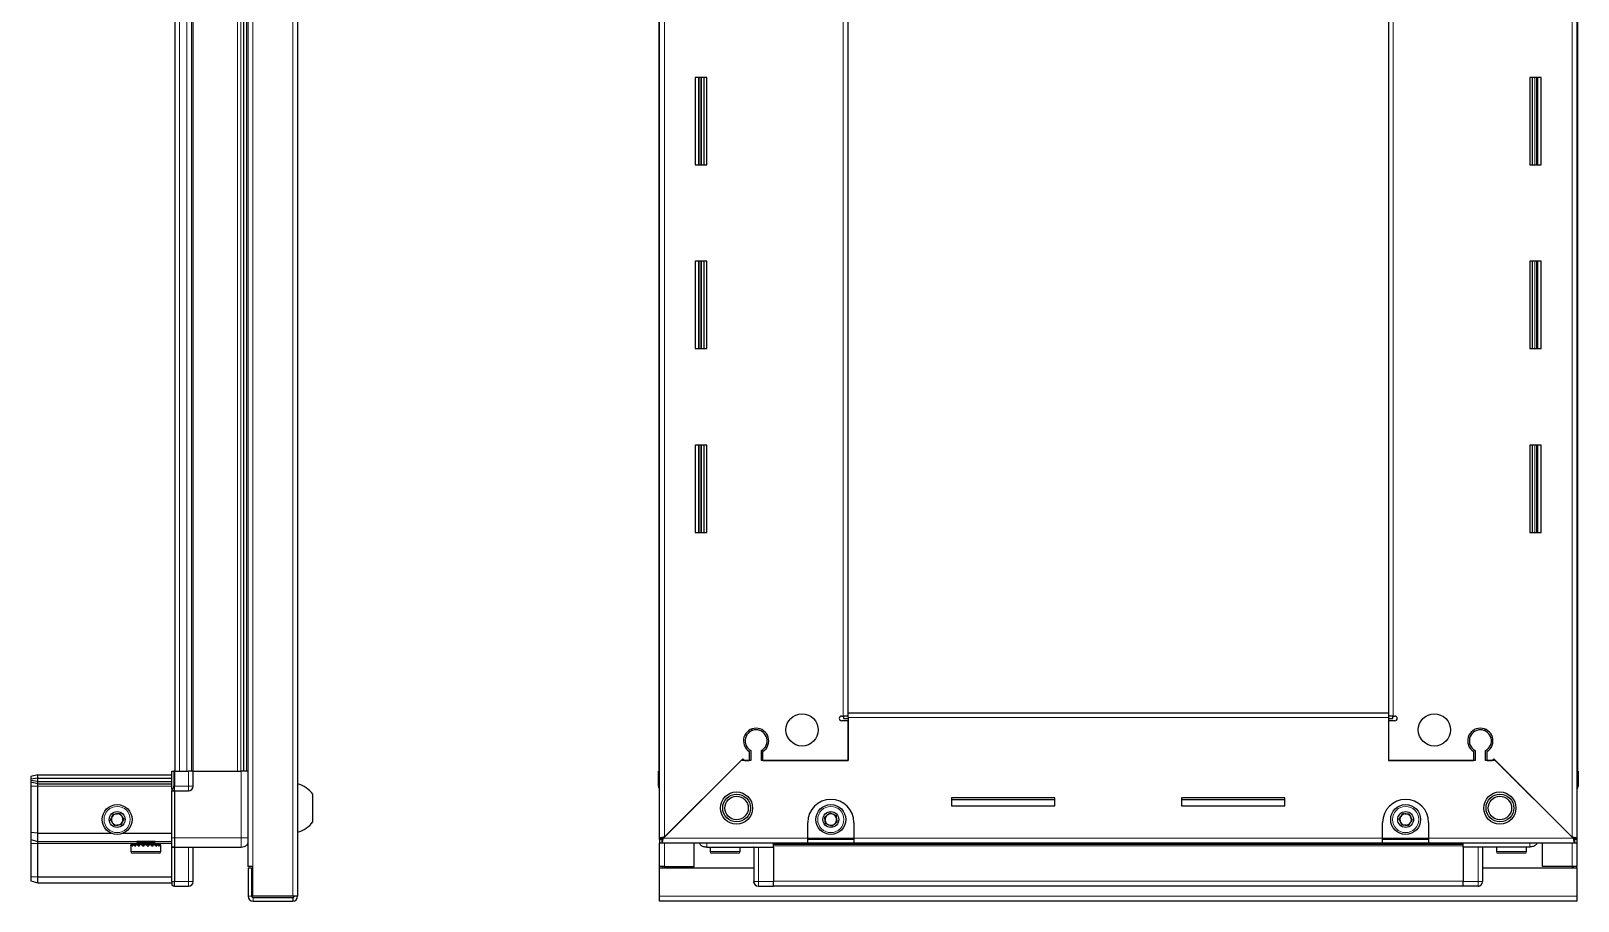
# Model space of a CAD drawing. Header units: millimetres. Extents: x 964 to 3281, y -1059 to 1364.
# Drawn here: x 2532 to 3205, y 194 to 573 of the extents above; entities that cross this region are included whole.
import ezdxf

# ---------------------------------------------------------------- set-up
doc = ezdxf.new("R2010")
doc.units = ezdxf.units.MM

msp = doc.modelspace()

# ---------------------------------------------------------------- linework, layer by layer
at = {"color": 8, "linetype": 'Continuous', "lineweight": 18}
for p, q in [((2646.38, 1190.97), (2646.38, 196.17)), ((2628.98, 1178.07), (2628.98, 209.07)), ((2807.98, 1165.22), (2807.98, 221.92)), ((3202.78, 221.92), (3202.78, 1165.22)), ((2597.13, 1136.57), (2597.13, 250.57)), ((2600.33, 1136.57), (2600.33, 250.57)), ((2602.98, 1136.57), (2602.98, 250.57)), ((2622.39, 250.57), (2622.39, 1136.57)), ((2623.8, 1136.57), (2623.8, 250.57)), ((2626.25, 250.57), (2626.25, 1136.57)), ((2885.78, 274.57), (2885.78, 1112.57)), ((3124.98, 1112.57), (3124.98, 274.57)), ((2822.88, 552.57), (2822.88, 514.57)), ((2824.11, 552.57), (2824.11, 514.57)), ((3186.64, 514.57), (3186.64, 552.57)), ((3187.88, 514.57), (3187.88, 552.57)), ((2822.88, 472.57), (2822.88, 434.57)), ((2824.11, 472.57), (2824.11, 434.57)), ((3186.64, 434.57), (3186.64, 472.57)), ((3187.88, 434.57), (3187.88, 472.57)), ((2822.88, 392.57), (2822.88, 354.57)), ((2824.11, 392.57), (2824.11, 354.57)), ((3186.64, 354.57), (3186.64, 392.57)), ((3187.88, 354.57), (3187.88, 392.57)), ((3122.88, 273.97), (2887.88, 273.97)), ((2594.98, 250.57), (2594.65, 250.57)), ((2600.98, 250.57), (2600.98, 244.07)), ((2623.98, 250.57), (2623.98, 221.57)), ((2535.48, 244.07), (2532.48, 244.07)), ((2535.48, 244.07), (2593.78, 244.07)), ((2594.98, 244.07), (2594.65, 244.07)), ((2594.98, 244.07), (2600.98, 244.07)), ((2602.98, 244.07), (2600.98, 244.07)), ((2600.98, 244.07), (2600.98, 242.07)), ((2805.88, 244.07), (2805.38, 244.07)), ((3204.88, 244.07), (3205.38, 244.07)), ((2594.98, 241.87), (2593.78, 241.87)), ((2532.48, 219.07), (2535.48, 219.07)), ((2535.48, 219.07), (2578.48, 219.07)), ((2588.98, 215.67), (2575.98, 215.67)), ((2586.48, 219.07), (2593.78, 219.07)), ((2594.98, 221.57), (2593.78, 221.57)), ((2594.98, 217.37), (2593.78, 217.37)), ((2594.98, 221.57), (2623.98, 221.57)), ((2600.98, 217.57), (2600.98, 202.57)), ((2807.48, 221.42), (2870.38, 221.42)), ((2807.98, 209.07), (2807.98, 219.32)), ((2832.18, 215.67), (2827.88, 215.67)), ((2840.88, 215.67), (2832.18, 215.67)), ((2848.88, 202.57), (2848.88, 217.57)), ((2855.38, 219.31), (3155.38, 219.31)), ((2855.38, 218.07), (3155.38, 218.07)), ((2890.38, 221.42), (2870.38, 221.42)), ((2890.38, 221.42), (3120.38, 221.42)), ((3140.38, 221.42), (3120.38, 221.42)), ((3140.38, 221.42), (3203.28, 221.42)), ((3161.88, 202.57), (3161.88, 217.57)), ((3177.85, 215.67), (3169.88, 215.67)), ((3182.88, 215.67), (3177.85, 215.67)), ((3202.78, 219.32), (3202.78, 209.07)), ((2807.98, 208.57), (2807.98, 209.07)), ((3202.78, 209.07), (3202.78, 208.57)), ((2594.98, 202.57), (2593.78, 202.57)), ((2594.98, 202.57), (2600.98, 202.57)), ((2600.98, 202.57), (2602.98, 202.57)), ((2600.98, 202.57), (2600.98, 200.57)), ((2846.88, 202.57), (2848.88, 202.57)), ((2848.88, 200.57), (2848.88, 202.57)), ((2855.38, 202.57), (2848.88, 202.57)), ((2855.38, 202.72), (3155.38, 202.72)), ((3155.38, 202.57), (3161.88, 202.57)), ((3163.88, 202.57), (3161.88, 202.57)), ((3161.88, 200.57), (3161.88, 202.57)), ((2628.48, 196.17), (2626.98, 196.17)), ((2629.08, 195.57), (2629.08, 194.07)), ((3204.88, 196.17), (2805.88, 196.17))]:
    msp.add_line(p, q, dxfattribs=at)
at = {"color": 7, "linetype": 'Continuous', "lineweight": 25}
for p, q in [((2648.48, 1190.97), (2648.48, 196.17)), ((2626.88, 1178.07), (2626.88, 209.07)), ((2805.88, 221.32), (2805.88, 1165.82)), ((3204.88, 1165.82), (3204.88, 221.32)), ((2595.13, 1136.57), (2595.13, 250.57)), ((2602.33, 1136.57), (2602.33, 250.57)), ((2625.01, 250.57), (2625.01, 1136.57)), ((2625.04, 250.57), (2625.04, 1136.57)), ((2626.83, 1136.57), (2626.83, 250.57)), ((2805.53, 1136.57), (2805.53, 250.57)), ((3205.23, 250.57), (3205.23, 1136.57)), ((2887.88, 276.07), (2887.88, 1111.07)), ((3122.88, 1111.07), (3122.88, 276.07)), ((2826.38, 552.57), (2821.38, 552.57)), ((2821.38, 552.57), (2821.38, 514.57)), ((2823.53, 514.57), (2823.53, 552.57)), ((2825.32, 514.57), (2825.32, 552.57)), ((2825.35, 514.57), (2825.35, 552.57)), ((2826.38, 514.57), (2826.38, 552.57)), ((3184.38, 552.57), (3184.38, 514.57)), ((3189.38, 552.57), (3184.38, 552.57)), ((3185.4, 552.57), (3185.4, 514.57)), ((3185.43, 552.57), (3185.43, 514.57)), ((3187.23, 552.57), (3187.23, 514.57)), ((3189.38, 514.57), (3189.38, 552.57)), ((2821.38, 514.57), (2826.38, 514.57)), ((3184.38, 514.57), (3189.38, 514.57)), ((2826.38, 472.57), (2821.38, 472.57)), ((2821.38, 472.57), (2821.38, 434.57)), ((2823.53, 434.57), (2823.53, 472.57)), ((2825.32, 434.57), (2825.32, 472.57)), ((2825.35, 434.57), (2825.35, 472.57)), ((2826.38, 434.57), (2826.38, 472.57)), ((3184.38, 472.57), (3184.38, 434.57)), ((3189.38, 472.57), (3184.38, 472.57)), ((3185.4, 472.57), (3185.4, 434.57)), ((3185.43, 472.57), (3185.43, 434.57)), ((3187.23, 472.57), (3187.23, 434.57)), ((3189.38, 434.57), (3189.38, 472.57)), ((2821.38, 434.57), (2826.38, 434.57)), ((3184.38, 434.57), (3189.38, 434.57)), ((2826.38, 392.57), (2821.38, 392.57)), ((2821.38, 392.57), (2821.38, 354.57)), ((2823.53, 354.57), (2823.53, 392.57)), ((2825.32, 354.57), (2825.32, 392.57)), ((2825.35, 354.57), (2825.35, 392.57)), ((2826.38, 354.57), (2826.38, 392.57)), ((3184.38, 392.57), (3184.38, 354.57)), ((3189.38, 392.57), (3184.38, 392.57)), ((3185.4, 392.57), (3185.4, 354.57)), ((3185.43, 392.57), (3185.43, 354.57)), ((3187.23, 392.57), (3187.23, 354.57)), ((3189.38, 354.57), (3189.38, 392.57)), ((2821.38, 354.57), (2826.38, 354.57)), ((3184.38, 354.57), (3189.38, 354.57)), ((2887.88, 273.97), (2887.88, 276.07)), ((2887.88, 276.07), (3122.88, 276.07)), ((3122.88, 276.07), (3122.88, 273.97)), ((2885.03, 274.57), (2885.78, 274.57)), ((2887.88, 272.57), (2885.03, 272.57)), ((2887.88, 274.57), (2885.78, 274.57)), ((2885.88, 274.57), (2885.88, 273.57)), ((2885.88, 273.57), (2887.88, 273.57)), ((2887.88, 273.97), (2887.88, 255.32)), ((2887.88, 255.32), (2887.88, 272.57)), ((3124.98, 274.57), (3122.88, 274.57)), ((3122.88, 273.97), (3122.88, 255.32)), ((3122.88, 273.57), (3124.88, 273.57)), ((3122.88, 272.57), (3122.88, 255.32)), ((3125.73, 272.57), (3122.88, 272.57)), ((3124.88, 273.57), (3124.88, 274.57)), ((3124.98, 274.57), (3125.73, 274.57)), ((2845.88, 268.94), (2845.88, 268.18)), ((3164.88, 268.94), (3164.88, 268.18)), ((2807.98, 221.92), (2842.08, 256.02)), ((2842.08, 256.02), (2842.78, 255.32)), ((2844.88, 259.21), (2844.88, 255.32)), ((2845.58, 259.61), (2845.58, 255.32)), ((2850.18, 255.32), (2850.18, 259.61)), ((2850.88, 255.32), (2850.88, 259.21)), ((3159.88, 259.21), (3159.88, 255.32)), ((3160.58, 259.61), (3160.58, 255.32)), ((3165.18, 255.32), (3165.18, 259.61)), ((3165.88, 255.32), (3165.88, 259.21)), ((3167.98, 255.32), (3168.68, 256.02)), ((3168.68, 256.02), (3202.78, 221.92)), ((2535.48, 249.07), (2532.48, 248.27)), ((2535.48, 247.57), (2535.48, 249.07)), ((2535.48, 249.07), (2593.78, 249.07)), ((2593.78, 242.75), (2593.78, 250.57)), ((2593.78, 250.57), (2594.65, 250.57)), ((2594.65, 250.57), (2594.65, 250.57)), ((2594.65, 250.57), (2594.65, 244.07)), ((2594.98, 250.57), (2594.65, 250.57)), ((2594.98, 250.57), (2594.98, 244.07)), ((2594.98, 250.57), (2594.98, 250.57)), ((2594.98, 250.57), (2594.98, 244.07)), ((2594.98, 250.57), (2600.98, 250.57)), ((2602.98, 250.57), (2600.98, 250.57)), ((2602.98, 244.07), (2602.98, 250.57)), ((2602.98, 250.57), (2623.98, 250.57)), ((2805.38, 244.07), (2805.38, 250.57)), ((2805.38, 250.57), (2805.38, 250.57)), ((2805.38, 250.57), (2805.38, 250.57)), ((2805.38, 250.57), (2805.38, 244.07)), ((2805.88, 250.57), (2805.38, 250.57)), ((2841.38, 255.32), (2807.48, 221.42)), ((2845.58, 255.32), (2841.38, 255.32)), ((2842.78, 255.32), (2844.88, 255.32)), ((2887.88, 255.32), (2850.18, 255.32)), ((2850.88, 255.32), (2887.88, 255.32)), ((3160.58, 255.32), (3122.88, 255.32)), ((3122.88, 255.32), (3159.88, 255.32)), ((3169.38, 255.32), (3165.18, 255.32)), ((3165.88, 255.32), (3167.98, 255.32)), ((3203.28, 221.42), (3169.38, 255.32)), ((3204.88, 250.57), (3205.38, 250.57)), ((3205.38, 250.57), (3205.38, 250.57)), ((3205.38, 244.07), (3205.38, 250.57)), ((3205.38, 250.57), (3205.38, 244.07)), ((2532.48, 248.27), (2532.48, 247.12)), ((2535.48, 247.57), (2532.48, 247.12)), ((2532.48, 247.12), (2532.48, 246.62)), ((2535.48, 246.07), (2532.48, 246.62)), ((2532.48, 246.62), (2532.48, 245.87)), ((2535.48, 245.07), (2532.48, 245.87)), ((2532.48, 245.87), (2532.48, 244.07)), ((2532.48, 244.07), (2532.48, 223.9)), ((2535.48, 246.07), (2535.48, 247.57)), ((2535.48, 247.57), (2593.78, 247.57)), ((2535.48, 246.07), (2593.78, 246.07)), ((2535.48, 245.07), (2535.48, 246.07)), ((2535.48, 245.07), (2593.78, 245.07)), ((2535.48, 244.07), (2535.48, 245.07)), ((2535.48, 223.57), (2535.48, 244.07)), ((2593.78, 242.75), (2593.78, 242.07)), ((2594.98, 242.07), (2594.98, 244.07)), ((2805.88, 242.75), (2805.88, 242.75)), ((2594.98, 242.07), (2593.78, 242.07)), ((2593.78, 241.87), (2593.78, 242.07)), ((2593.78, 221.57), (2593.78, 241.87)), ((2594.98, 242.07), (2594.98, 241.87)), ((2594.98, 242.07), (2600.98, 242.07)), ((2594.98, 241.87), (2594.98, 221.57)), ((2655.08, 228.57), (2655.08, 240.57)), ((2977.88, 239.07), (2932.88, 239.07)), ((2932.88, 239.07), (2932.88, 235.57)), ((2932.88, 238.32), (2977.88, 238.32)), ((2932.88, 235.57), (2977.88, 235.57)), ((2977.88, 235.57), (2977.88, 239.07)), ((3077.88, 239.07), (3032.88, 239.07)), ((3032.88, 239.07), (3032.88, 235.57)), ((3032.88, 238.32), (3077.88, 238.32)), ((3032.88, 235.57), (3077.88, 235.57)), ((3077.88, 235.57), (3077.88, 239.07)), ((2535.48, 223.57), (2532.48, 223.9)), ((2532.48, 223.9), (2532.48, 220.87)), ((2535.48, 223.57), (2567.48, 223.57)), ((2535.48, 220.07), (2535.48, 223.57)), ((2572.48, 223.57), (2593.78, 223.57)), ((2870.38, 221.42), (2870.38, 228.32)), ((2890.38, 228.32), (2890.38, 221.42)), ((3120.38, 221.42), (3120.38, 228.32)), ((3140.38, 228.32), (3140.38, 221.42)), ((2532.48, 220.87), (2535.48, 220.07)), ((2532.48, 220.87), (2532.48, 219.07)), ((2532.48, 219.07), (2532.48, 204.73)), ((2535.48, 220.07), (2593.78, 220.07)), ((2535.48, 219.07), (2535.48, 220.07)), ((2535.48, 204.57), (2535.48, 219.07)), ((2575.98, 218.57), (2575.98, 215.67)), ((2576, 218.57), (2575.98, 218.57)), ((2576, 218.07), (2576, 218.57)), ((2576.1, 218.57), (2576, 218.57)), ((2576, 218.07), (2576.1, 218.07)), ((2576.1, 218.07), (2576.1, 218.57)), ((2576.47, 218.57), (2576.1, 218.57)), ((2576.47, 218.07), (2576.47, 218.57)), ((2576.79, 218.57), (2576.47, 218.57)), ((2576.47, 218.07), (2576.79, 218.07)), ((2576.79, 218.07), (2576.79, 218.57)), ((2577.53, 218.57), (2576.79, 218.57)), ((2577.53, 218.07), (2577.53, 218.57)), ((2578.04, 218.57), (2577.53, 218.57)), ((2577.53, 218.07), (2578.04, 218.07)), ((2578.04, 218.07), (2578.04, 218.57)), ((2579.07, 218.57), (2578.04, 218.57)), ((2578.08, 218.67), (2578.08, 218.57)), ((2586.88, 218.67), (2578.08, 218.67)), ((2578.48, 220.07), (2578.48, 220.04)), ((2578.48, 220.04), (2579.17, 219.55)), ((2586.48, 220.04), (2578.48, 220.04)), ((2579.17, 219.55), (2578.48, 219.07)), ((2586.48, 219.07), (2578.48, 219.07)), ((2579.07, 218.07), (2579.07, 218.57)), ((2579.72, 218.57), (2579.07, 218.57)), ((2579.07, 218.07), (2579.72, 218.07)), ((2585.79, 219.55), (2579.17, 219.55)), ((2579.72, 218.07), (2579.72, 218.57)), ((2580.95, 218.57), (2579.72, 218.57)), ((2580.95, 218.07), (2580.95, 218.57)), ((2581.44, 218.57), (2580.95, 218.57)), ((2580.95, 218.07), (2581.68, 218.07)), ((2581.44, 218.07), (2581.44, 218.57)), ((2581.68, 218.07), (2581.68, 218.57)), ((2582.98, 218.57), (2581.68, 218.57)), ((2582.98, 218.07), (2582.98, 218.57)), ((2582.98, 218.07), (2583.71, 218.07)), ((2583.31, 218.07), (2583.31, 218.57)), ((2583.71, 218.57), (2583.31, 218.57)), ((2583.71, 218.07), (2583.71, 218.57)), ((2584.95, 218.57), (2583.71, 218.57)), ((2584.95, 218.07), (2584.95, 218.57)), ((2585.62, 218.57), (2584.95, 218.57)), ((2584.95, 218.07), (2585.62, 218.07)), ((2585.62, 218.07), (2585.62, 218.57)), ((2586.69, 218.57), (2585.62, 218.57)), ((2585.79, 219.55), (2586.48, 220.04)), ((2586.48, 219.07), (2585.79, 219.55)), ((2586.48, 220.04), (2586.48, 220.07)), ((2586.69, 218.07), (2586.69, 218.57)), ((2587.23, 218.57), (2586.69, 218.57)), ((2586.69, 218.07), (2587.23, 218.07)), ((2586.88, 218.57), (2586.88, 218.67)), ((2587.23, 218.07), (2587.23, 218.57)), ((2588.02, 218.57), (2587.23, 218.57)), ((2588.02, 218.07), (2588.02, 218.57)), ((2588.37, 218.57), (2588.02, 218.57)), ((2588.02, 218.07), (2588.37, 218.07)), ((2588.37, 218.07), (2588.37, 218.57)), ((2588.8, 218.57), (2588.37, 218.57)), ((2588.8, 218.07), (2588.8, 218.57)), ((2588.93, 218.57), (2588.8, 218.57)), ((2588.8, 218.07), (2588.93, 218.07)), ((2588.93, 218.07), (2588.93, 218.57)), ((2588.98, 218.57), (2588.93, 218.57)), ((2588.98, 215.67), (2588.98, 218.57)), ((2593.78, 217.57), (2593.78, 221.57)), ((2594.98, 217.57), (2593.78, 217.57)), ((2593.78, 217.37), (2593.78, 217.57)), ((2593.78, 202.57), (2593.78, 217.37)), ((2594.98, 221.57), (2594.98, 217.57)), ((2594.98, 217.57), (2594.98, 217.37)), ((2594.98, 217.57), (2623.98, 217.57)), ((2594.98, 217.37), (2594.98, 202.57)), ((2594.98, 217.37), (2594.98, 202.57)), ((2602.98, 202.57), (2602.98, 217.57)), ((2805.88, 220.82), (2805.88, 221.32)), ((2807.38, 221.32), (2805.88, 221.32)), ((2805.88, 220.82), (2805.88, 219.32)), ((2806.88, 220.82), (2805.88, 220.82)), ((2805.88, 209.07), (2805.88, 219.32)), ((2806.88, 219.32), (2805.88, 219.32)), ((2806.88, 220.82), (2806.88, 219.32)), ((2870.38, 219.32), (2806.88, 219.32)), ((2820.88, 209.07), (2820.88, 219.32)), ((2826.38, 217.57), (2855.38, 217.57)), ((2827.88, 217.57), (2827.88, 215.67)), ((2840.88, 215.67), (2840.88, 217.57)), ((2846.88, 217.57), (2846.88, 202.57)), ((3155.38, 218.72), (2855.38, 218.72)), ((2855.38, 217.57), (2855.38, 218.07)), ((2855.38, 217.57), (2855.38, 202.57)), ((2870.38, 219.32), (2870.38, 221.42)), ((2890.38, 220.82), (2870.38, 220.82)), ((2890.38, 219.32), (2870.38, 219.32)), ((2890.38, 221.42), (2890.38, 219.32)), ((3120.38, 219.32), (2890.38, 219.32)), ((3120.38, 219.32), (3120.38, 221.42)), ((3140.38, 220.82), (3120.38, 220.82)), ((3140.38, 219.32), (3120.38, 219.32)), ((3140.38, 221.42), (3140.38, 219.32)), ((3203.88, 219.32), (3140.38, 219.32)), ((3155.38, 217.57), (3155.38, 218.07)), ((3184.38, 217.57), (3155.38, 217.57)), ((3155.38, 217.57), (3155.38, 202.57)), ((3163.88, 217.57), (3163.88, 202.57)), ((3169.88, 217.57), (3169.88, 215.67)), ((3182.88, 215.67), (3182.88, 217.57)), ((3189.88, 209.07), (3189.88, 219.32)), ((3203.38, 221.32), (3204.88, 221.32)), ((3203.88, 220.82), (3203.88, 219.32)), ((3204.88, 220.82), (3203.88, 220.82)), ((3204.88, 219.32), (3203.88, 219.32)), ((3204.88, 221.32), (3204.88, 220.82)), ((3204.88, 220.82), (3204.88, 219.32)), ((3204.88, 219.32), (3204.88, 209.07)), ((2588.18, 214.87), (2576.78, 214.87)), ((2628.98, 209.07), (2626.88, 209.07)), ((2628.98, 196.17), (2628.98, 209.07)), ((2807.98, 209.07), (2805.88, 209.07)), ((2805.88, 208.57), (2805.88, 209.07)), ((2807.38, 208.57), (2807.38, 209.07)), ((2807.98, 209.07), (2820.88, 209.07)), ((2832.45, 214.87), (2828.68, 214.87)), ((2840.08, 214.87), (2832.45, 214.87)), ((3177.67, 214.87), (3170.68, 214.87)), ((3182.08, 214.87), (3177.67, 214.87)), ((3202.78, 209.07), (3189.88, 209.07)), ((3204.88, 209.07), (3202.78, 209.07)), ((3203.38, 208.57), (3203.38, 209.07)), ((3204.88, 208.57), (3204.88, 209.07)), ((2532.48, 204.73), (2535.48, 204.57)), ((2532.48, 204.73), (2532.48, 202.87)), ((2532.48, 202.87), (2535.48, 202.07)), ((2535.48, 204.57), (2593.78, 204.57)), ((2535.48, 202.07), (2535.48, 204.57)), ((2535.48, 202.07), (2593.78, 202.07)), ((2593.78, 202.57), (2593.78, 201.07)), ((2594.98, 200.57), (2594.98, 202.57)), ((2626.98, 208.57), (2628.48, 208.57)), ((2626.98, 208.57), (2626.98, 196.17)), ((2628.48, 208.57), (2628.48, 196.17)), ((2805.88, 196.17), (2805.88, 208.57)), ((2805.88, 208.57), (2846.88, 208.57)), ((2846.88, 202.57), (2846.88, 202.57)), ((2855.38, 200.57), (2855.38, 202.57)), ((3155.38, 200.57), (3155.38, 202.57)), ((3163.88, 208.57), (3204.88, 208.57)), ((3204.88, 208.57), (3204.88, 196.17)), ((2593.78, 201.07), (2594.65, 200.57)), ((2594.98, 200.57), (2594.65, 200.57)), ((2594.98, 200.57), (2600.98, 200.57)), ((2646.38, 196.17), (2628.98, 196.17)), ((2629.08, 195.57), (2646.38, 195.57)), ((2648.48, 196.17), (2646.38, 196.17)), ((2646.38, 195.57), (2646.38, 194.07)), ((2805.88, 194.07), (2805.88, 196.17)), ((2848.88, 200.57), (2855.38, 200.57)), ((2848.88, 200.57), (2855.38, 200.57)), ((2855.38, 200.72), (3155.38, 200.72)), ((2855.38, 200.57), (2855.38, 200.57)), ((3161.88, 200.57), (3155.38, 200.57)), ((3155.38, 200.57), (3155.38, 200.57)), ((3155.38, 200.57), (3155.38, 200.57)), ((3161.88, 200.57), (3155.38, 200.57)), ((3163.2, 201.07), (3163.2, 201.07)), ((3204.88, 196.17), (3204.88, 194.07)), ((2629.08, 194.07), (2646.38, 194.07)), ((3204.88, 194.07), (2805.88, 194.07))]:
    msp.add_line(p, q, dxfattribs=at)
at = {"color": 7, "linetype": 'Continuous', "lineweight": 25, "flags": 128}
msp.add_lwpolyline([(2847.02, 201.82), (2846.91, 202.18), (2846.88, 202.57)], dxfattribs=at)
at = {"color": 7, "linetype": 'Continuous', "lineweight": 25}
for centre, radius in [((2867.88, 268.57), 7), ((3142.88, 268.57), 7), ((2569.98, 229.57), 6.5), ((2839.38, 234.57), 7), ((2839.38, 234.57), 6.03), ((2839.38, 234.57), 5.1), ((2880.38, 229.57), 6.5), ((3130.38, 229.57), 6.5), ((3171.38, 234.57), 7), ((3171.38, 234.57), 6.03), ((3171.38, 234.57), 5.1), ((2569.98, 229.57), 3.46), ((2880.38, 229.57), 3.46), ((3130.38, 229.57), 3.46)]:
    msp.add_circle(centre, radius, dxfattribs=at)
at = {"color": 8, "linetype": 'Continuous', "lineweight": 18}
for centre in [(2569.98, 229.57), (2880.38, 229.57), (3130.38, 229.57)]:
    msp.add_circle(centre, 5.7, dxfattribs=at)
at = {"color": 7, "linetype": 'Continuous', "lineweight": 25}
for centre, radius, start, end in [((2847.88, 263.82), 5.5, 303.05573, 236.94427), ((2885.03, 273.57), 1, 90, 270), ((3125.73, 273.57), 1, 270, 90), ((3162.88, 263.82), 5.5, 303.05573, 236.94427), ((2847.88, 263.82), 4.8, 298.63099, 241.36901), ((3162.88, 263.82), 4.8, 298.63099, 241.36901), ((2600.98, 244.07), 2, 270, 0), ((2645.46, 233.55), 11.91, 36.1266, 75.29965), ((2807.38, 244.07), 2, 180, 198.58003), ((2807.38, 244.07), 2, 180, 221.39416), ((2807.38, 244.07), 2, 213.94202, 221.40962), ((3203.38, 244.07), 2, 318.59038, 0), ((2880.38, 228.32), 10, 90, 180), ((2880.38, 228.32), 10, 0, 90), ((3130.38, 228.32), 10, 90, 180), ((3130.38, 228.32), 10, 0, 90), ((2569.98, 229.57), 2.5, 155.91157, 215.91157), ((2569.98, 229.57), 2.5, 95.91157, 155.91157), ((2569.98, 229.57), 2.5, 35.91157, 95.91157), ((2569.98, 229.57), 2.5, 335.91157, 35.91157), ((2880.38, 229.57), 2.5, 127.47401, 187.47401), ((2880.38, 229.57), 2.5, 187.47401, 247.47401), ((2880.38, 229.57), 2.5, 67.47401, 127.47401), ((2880.38, 229.57), 2.5, 7.47401, 67.47401), ((2880.38, 229.57), 2.5, 307.47401, 7.47401), ((3130.38, 229.57), 2.5, 147.04236, 207.04236), ((3130.38, 229.57), 2.5, 87.04236, 147.04236), ((3130.38, 229.57), 2.5, 27.04236, 87.04236), ((3130.38, 229.57), 2.5, 327.04236, 27.04236), ((2569.98, 229.57), 2.5, 215.91157, 275.91157), ((2569.98, 229.57), 2.5, 275.91157, 335.91157), ((2645.46, 235.6), 11.91, 284.70035, 323.8734), ((2880.38, 229.57), 2.5, 247.47401, 307.47401), ((3130.38, 229.57), 2.5, 207.04236, 267.04236), ((3130.38, 229.57), 2.5, 267.04236, 327.04236), ((2576.78, 215.67), 0.8, 180, 270), ((2578.08, 219.07), 0.4, 270, 360), ((2586.88, 219.07), 0.4, 180, 270), ((2588.18, 215.67), 0.8, 270, 360), ((2828.68, 215.67), 0.8, 180, 270), ((2840.08, 215.67), 0.8, 270, 360), ((2846.68, 217.37), 0.2, 0, 90), ((3164.08, 217.37), 0.2, 90, 180), ((3170.68, 215.67), 0.8, 180, 270), ((3182.08, 215.67), 0.8, 270, 360), ((2600.98, 202.57), 2, 270, 0), ((2848.88, 202.57), 2, 180, 270), ((3161.88, 202.57), 2, 270, 0), ((2629.08, 196.17), 2.1, 180, 270), ((2629.08, 196.17), 0.6, 180, 270), ((2646.38, 196.17), 2.1, 270, 0), ((2646.38, 196.17), 0.6, 270, 0), ((3161.88, 202.57), 2, 270, 311.40962)]:
    msp.add_arc(centre, radius, start, end, dxfattribs=at)
msp.add_ellipse((2591.19, 244.07), major_axis=(3.46, 0), ratio=0.57735, start_param=5.560451, end_param=6.283185, dxfattribs=at)
for points, knots in [([(2626.83, 250.57), (2626.8, 250.57), (2626.58, 250.57), (2625.86, 250.57), (2624.89, 250.57), (2624.24, 250.57), (2623.98, 250.57)], [0, 0, 0, 0, 0.0717073, 0.4209791, 0.7702508, 1, 1, 1, 1]), ([(2567.11, 229.27), (2567.32, 229.74), (2567.72, 230.63), (2568.11, 231.5), (2568.29, 231.91)], [0, 0, 0, 0, 0.534686, 1, 1, 1, 1]), ([(2568.81, 226.94), (2568.5, 227.35), (2567.94, 228.13), (2567.37, 228.91), (2567.11, 229.27)], [0, 0, 0, 0, 0.534686, 1, 1, 1, 1]), ([(2568.29, 231.91), (2568.63, 231.94), (2569.45, 232.03), (2570.44, 232.13), (2571.04, 232.19), (2571.16, 232.21)], [0, 0, 0, 0, 0.362901, 0.866875, 1, 1, 1, 1]), ([(2571.16, 232.21), (2571.46, 231.79), (2572.03, 231.01), (2572.59, 230.23), (2572.85, 229.87)], [0, 0, 0, 0, 0.5346859, 1, 1, 1, 1]), ([(2572.85, 229.87), (2572.64, 229.4), (2572.25, 228.52), (2571.86, 227.64), (2571.68, 227.23)], [0, 0, 0, 0, 0.534686, 1, 1, 1, 1]), ([(2877.71, 230.68), (2877.81, 230.75), (2878.28, 231.12), (2879.07, 231.72), (2879.73, 232.22), (2880, 232.43)], [0, 0, 0, 0, 0.133125, 0.637099, 1, 1, 1, 1]), ([(2878.08, 227.81), (2878.02, 228.33), (2877.89, 229.28), (2877.77, 230.23), (2877.71, 230.68)], [0, 0, 0, 0, 0.5346859, 1, 1, 1, 1]), ([(2880, 232.43), (2880.48, 232.24), (2881.37, 231.87), (2882.25, 231.5), (2882.67, 231.33)], [0, 0, 0, 0, 0.534686, 1, 1, 1, 1]), ([(2882.67, 231.33), (2882.73, 230.82), (2882.86, 229.86), (2882.98, 228.91), (2883.04, 228.47)], [0, 0, 0, 0, 0.5346859, 1, 1, 1, 1]), ([(3127.49, 229.72), (3127.77, 230.15), (3128.3, 230.96), (3128.82, 231.77), (3129.06, 232.14)], [0, 0, 0, 0, 0.534686, 1, 1, 1, 1]), ([(3128.81, 227.15), (3128.57, 227.61), (3128.13, 228.47), (3127.7, 229.32), (3127.49, 229.72)], [0, 0, 0, 0, 0.534686, 1, 1, 1, 1]), ([(3129.06, 232.14), (3129.19, 232.14), (3129.79, 232.1), (3130.78, 232.05), (3131.6, 232.01), (3131.95, 231.99)], [0, 0, 0, 0, 0.133125, 0.637099, 1, 1, 1, 1]), ([(3133.26, 229.42), (3132.98, 228.99), (3132.45, 228.18), (3131.93, 227.37), (3131.69, 227)], [0, 0, 0, 0, 0.534686, 1, 1, 1, 1]), ([(3131.95, 231.99), (3132.18, 231.53), (3132.62, 230.67), (3133.06, 229.82), (3133.26, 229.42)], [0, 0, 0, 0, 0.534686, 1, 1, 1, 1]), ([(2571.68, 227.23), (2571.55, 227.22), (2570.96, 227.16), (2569.97, 227.06), (2569.15, 226.97), (2568.81, 226.94)], [0, 0, 0, 0, 0.133125, 0.637099, 1, 1, 1, 1]), ([(2880.75, 226.71), (2880.28, 226.91), (2879.38, 227.28), (2878.5, 227.64), (2878.08, 227.81)], [0, 0, 0, 0, 0.534686, 1, 1, 1, 1]), ([(2883.04, 228.47), (2882.77, 228.26), (2882.12, 227.75), (2881.33, 227.15), (2880.85, 226.78), (2880.75, 226.71)], [0, 0, 0, 0, 0.3629006, 0.8668753, 1, 1, 1, 1]), ([(3131.69, 227), (3131.34, 227.02), (3130.52, 227.06), (3129.53, 227.11), (3128.93, 227.14), (3128.81, 227.15)], [0, 0, 0, 0, 0.362901, 0.866875, 1, 1, 1, 1]), ([(2623.98, 217.57), (2624.42, 217.62), (2625.1, 217.69), (2625.91, 218.13), (2626.47, 218.56), (2626.75, 218.94), (2626.88, 219.12)], [0, 0, 0, 0, 0.384298, 0.591173, 0.802437, 1, 1, 1, 1]), ([(2807.98, 221.92), (2807.72, 221.88), (2807.23, 221.79), (2806.59, 221.65), (2806.12, 221.52), (2805.9, 221.41), (2805.88, 221.34), (2805.88, 221.32)], [0, 0, 0, 0, 0.230255, 0.448522, 0.666786, 0.88505, 1, 1, 1, 1]), ([(2806.88, 219.32), (2806.92, 219.35), (2807.01, 219.4), (2807.15, 219.79), (2807.28, 220.35), (2807.39, 220.93), (2807.45, 221.3), (2807.48, 221.42)], [0, 0, 0, 0, 0.230255, 0.448522, 0.666786, 0.88505, 1, 1, 1, 1]), ([(2823.16, 219.32), (2823.28, 219.12), (2823.67, 218.47), (2824.82, 217.76), (2825.86, 217.63), (2826.38, 217.57)], [0, 0, 0, 0, 0.18225, 0.591125, 1, 1, 1, 1]), ([(2855.38, 217.57), (2855.38, 217.61), (2855.38, 217.68), (2855.38, 218.3), (2855.38, 218.86), (2855.38, 219.24), (2855.38, 219.25)], [0, 0, 0, 0, 0.330267, 0.660534, 0.990802, 1, 1, 1, 1]), ([(3155.38, 217.57), (3155.38, 217.61), (3155.38, 217.68), (3155.38, 218.3), (3155.38, 218.86), (3155.38, 219.24), (3155.38, 219.25)], [0, 0, 0, 0, 0.3302672, 0.6605344, 0.9908016, 1, 1, 1, 1]), ([(3187.59, 219.32), (3187.47, 219.12), (3187.08, 218.47), (3185.93, 217.76), (3184.89, 217.63), (3184.38, 217.57)], [0, 0, 0, 0, 0.18225, 0.591125, 1, 1, 1, 1]), ([(3204.88, 221.32), (3204.85, 221.37), (3204.8, 221.46), (3204.4, 221.59), (3203.85, 221.72), (3203.27, 221.83), (3202.9, 221.9), (3202.78, 221.92)], [0, 0, 0, 0, 0.230255, 0.448522, 0.666786, 0.88505, 1, 1, 1, 1]), ([(3203.28, 221.42), (3203.32, 221.17), (3203.41, 220.67), (3203.55, 220.03), (3203.68, 219.57), (3203.79, 219.35), (3203.85, 219.33), (3203.88, 219.32)], [0, 0, 0, 0, 0.230255, 0.448522, 0.666786, 0.88505, 1, 1, 1, 1])]:
    msp.add_open_spline(points, degree=3, knots=knots, dxfattribs=at)
at = {"color": 8, "linetype": 'Continuous', "lineweight": 18}
for points, knots in [([(2623.98, 221.57), (2624.42, 221.57), (2625.1, 221.57), (2625.91, 221.57), (2626.47, 221.57), (2626.75, 221.57), (2626.88, 221.57)], [0, 0, 0, 0, 0.384298, 0.591173, 0.802437, 1, 1, 1, 1]), ([(2826.38, 217.57), (2826.38, 217.62), (2826.38, 217.69), (2826.38, 218.13), (2826.38, 218.58), (2826.38, 218.99), (2826.38, 219.27), (2826.38, 219.32)], [0, 0, 0, 0, 0.359753, 0.553414, 0.751185, 0.948956, 1, 1, 1, 1]), ([(3184.38, 217.57), (3184.38, 217.62), (3184.38, 217.69), (3184.38, 218.13), (3184.38, 218.58), (3184.38, 218.99), (3184.38, 219.27), (3184.38, 219.32)], [0, 0, 0, 0, 0.359753, 0.553414, 0.751185, 0.948956, 1, 1, 1, 1])]:
    msp.add_open_spline(points, degree=3, knots=knots, dxfattribs=at)
msp.add_open_spline([(2623.98, 221.57), (2623.98, 221.05), (2623.98, 220), (2623.98, 218.68), (2623.98, 217.75), (2623.98, 217.63), (2623.98, 217.57)], degree=3, dxfattribs=at)
at = {"color": 7, "linetype": 'Continuous', "lineweight": 25}
for points in [[(2806.88, 220.82), (2806.93, 220.83), (2807.03, 220.85), (2807.18, 220.99), (2807.33, 221.19), (2807.43, 221.34), (2807.48, 221.42)], [(2807.98, 221.92), (2807.9, 221.87), (2807.74, 221.77), (2807.54, 221.62), (2807.4, 221.47), (2807.39, 221.37), (2807.38, 221.32)], [(3203.38, 221.32), (3203.37, 221.37), (3203.35, 221.47), (3203.21, 221.62), (3203.01, 221.77), (3202.85, 221.87), (3202.78, 221.92)], [(3203.28, 221.42), (3203.33, 221.34), (3203.43, 221.19), (3203.58, 220.99), (3203.73, 220.85), (3203.83, 220.83), (3203.88, 220.82)]]:
    msp.add_open_spline(points, degree=3, dxfattribs=at)

doc.saveas('drawing.dxf')
